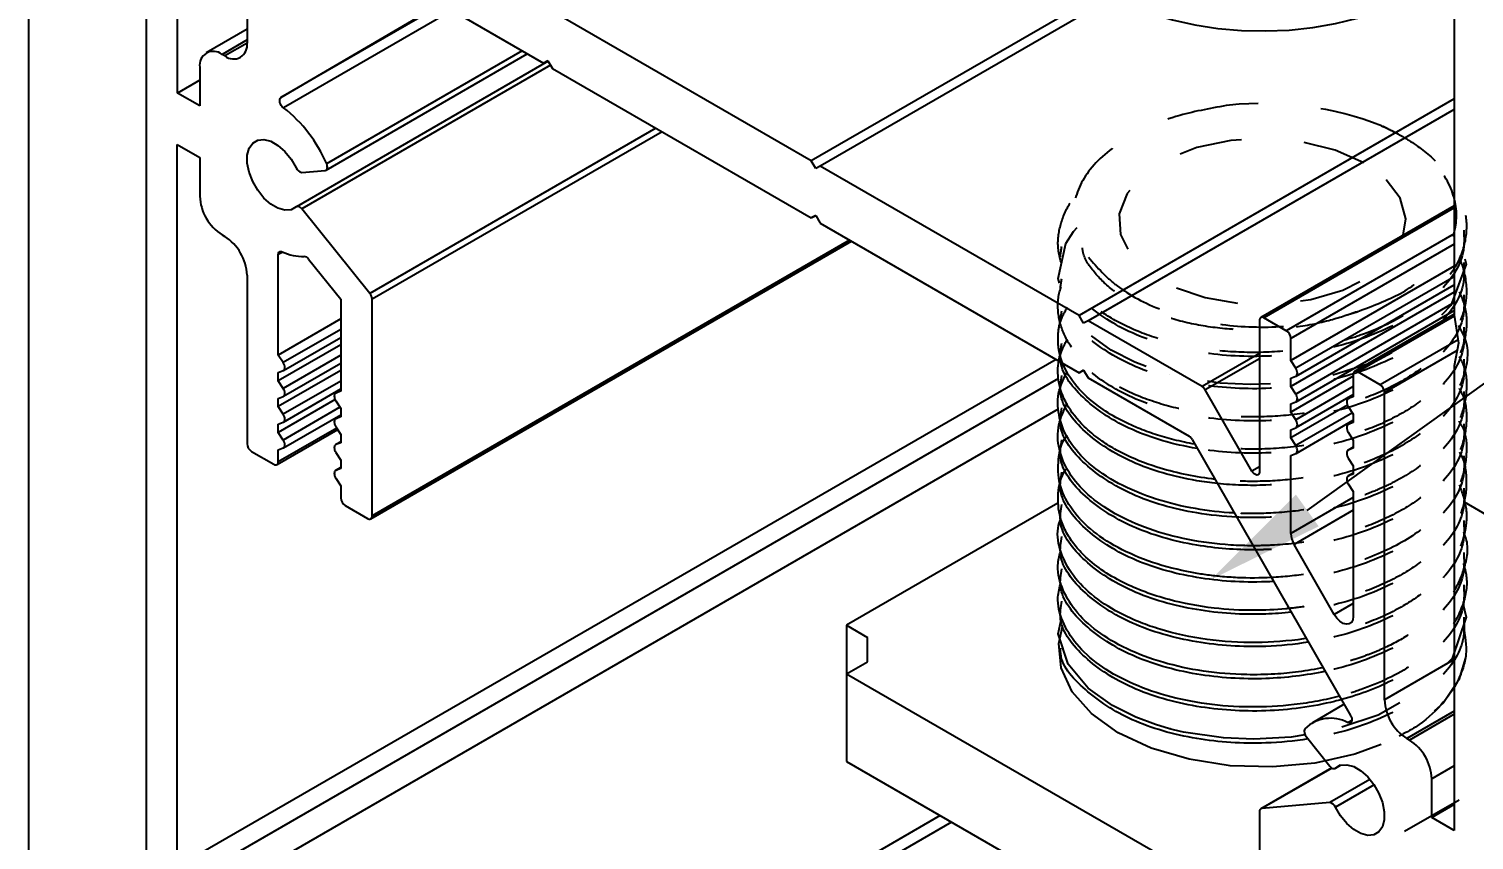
# Model space of a CAD drawing. Extents: x 0 to 7.2, y -17.2 to 0.
# Drawn here: x 0 to 2.289, y -15.127 to -13.842 of the extents above; entities that cross this region are included whole.
import ezdxf
from ezdxf import colors
from ezdxf.entities.mleader import LeaderData, LeaderLine
from ezdxf.math import Vec2, Vec3

# ---------------------------------------------------------------- set-up
doc = ezdxf.new("R2010")
doc.units = 0
doc.header["$LTSCALE"] = 0.5
doc.header["$MEASUREMENT"] = 0
doc.linetypes.add('HIDDEN2', pattern=[0.1875, 0.125, -0.0625])
doc.layers.add('CUST DWG', color=60, linetype='CONTINUOUS', lineweight=20)
doc.layers.add('Hardware', color=242, linetype='CONTINUOUS')
doc.layers.add('Housing', color=150, linetype='CONTINUOUS')
doc.layers.add('Text-Unprinted', color=131, linetype='CONTINUOUS', plot=False)
doc.styles.add('LSAD_Standard', font='arial.ttf')

msp = doc.modelspace()

# ---------------------------------------------------------------- linework, layer by layer
at = {"layer": 'Hardware', "transparency": 16777216}
for p, q in [((2.1426, -13.9959), (2.1444, -13.9967)), ((1.63, -14.5936), (1.2952, -14.7868)), ((1.2952, -14.7868), (1.3285, -14.806)), ((1.2952, -14.7868), (1.2952, -14.8636)), ((1.3285, -14.8444), (1.3285, -14.806)), ((1.2952, -14.8636), (1.3285, -14.8444)), ((1.2952, -14.8636), (1.887, -15.2051)), ((1.2952, -14.8636), (1.2952, -15.0024)), ((1.2952, -15.0024), (1.887, -15.3439))]:
    msp.add_line(p, q, dxfattribs=at)
at = {"layer": 'Hardware', "linetype": 'HIDDEN2', "transparency": 16777216}
for p, q in [((2.2733, -14.5914), (2.6118, -14.7868)), ((2.6118, -14.8636), (2.02, -15.2051))]:
    msp.add_line(p, q, dxfattribs=at)
at = {"layer": 'Hardware', "linetype": 'HIDDEN2', "transparency": 16777216, "flags": 128}
for points in [[(2.1144, -14.0545), (2.0693, -14.0344), (2.017, -14.0213), (1.9607, -14.0161), (1.9039, -14.0192), (1.8502, -14.0304), (1.8031, -14.0489), (1.7653, -14.0736), (1.7395, -14.1029), (1.727, -14.135), (1.7288, -14.1679), (1.7447, -14.1995), (1.7737, -14.2278), (1.8141, -14.2511), (1.8632, -14.2679), (1.9179, -14.2771), (1.9749, -14.2781), (2.0306, -14.2709), (2.0814, -14.256), (2.1242, -14.2342), (2.1562, -14.207), (2.1755, -14.176), (2.1809, -14.1432), (2.172, -14.1107), (2.1493, -14.0805), (2.1144, -14.0545)], [(2.2746, -14.2063), (2.2767, -14.2149), (2.2525, -14.2805), (2.1999, -14.3328), (2.1322, -14.3697), (2.0607, -14.3923), (1.9932, -14.4031), (1.9346, -14.4057), (1.887, -14.4032), (1.8259, -14.3937), (1.8113, -14.3902), (1.8077, -14.3893), (1.8067, -14.3891), (1.8065, -14.389), (1.8065, -14.389), (1.8064, -14.389), (1.8064, -14.389), (1.8064, -14.389), (1.8064, -14.389), (1.8064, -14.389), (1.7834, -14.3821), (1.7516, -14.3702), (1.7142, -14.3513), (1.6763, -14.3234), (1.645, -14.2854), (1.6302, -14.2374), (1.6426, -14.1824), (1.6546, -14.1634), (1.6603, -14.157)], [(2.2716, -14.7536), (2.2768, -14.774), (2.2543, -14.8393), (2.2034, -14.8916), (2.1372, -14.9291), (2.0666, -14.9523), (2.0211, -14.9602)], [(2.2753, -14.8384), (2.2651, -14.8734), (2.2409, -14.9097), (2.2042, -14.9424), (2.1565, -14.9699), (2.1, -14.9911), (2.0538, -15.0013)]]:
    msp.add_lwpolyline(points, dxfattribs=at)
at = {"layer": 'Hardware', "transparency": 16777216, "flags": 128}
for points in [[(2.0211, -14.9602), (1.9994, -14.9639), (1.9405, -14.9672), (1.8922, -14.9651), (1.829, -14.9558), (1.8131, -14.9521), (1.8088, -14.951), (1.8075, -14.9507), (1.807, -14.9506), (1.8069, -14.9505), (1.8068, -14.9505), (1.8068, -14.9505), (1.8068, -14.9505), (1.8068, -14.9505), (1.8068, -14.9505), (1.8068, -14.9505), (1.8068, -14.9505), (1.8068, -14.9505), (1.7847, -14.944), (1.7535, -14.9325), (1.7162, -14.9139), (1.6779, -14.8863), (1.6459, -14.8484), (1.6303, -14.8002), (1.635, -14.7781)], [(2.0538, -15.0013), (2.037, -15.005), (1.9704, -15.0111), (1.903, -15.0091), (1.8379, -14.999), (1.7778, -14.9813), (1.7254, -14.9568), (1.683, -14.9266), (1.6523, -14.8919), (1.6349, -14.8543), (1.6313, -14.8154), (1.6372, -14.7887)]]:
    msp.add_lwpolyline(points, dxfattribs=at)
at = {"layer": 'Hardware', "linetype": 'HIDDEN2', "transparency": 16777216}
msp.add_arc((1.9545, -14.4761), 0.5157, 68.6082, 95.8848, dxfattribs=at)
for points, knots in [([(1.9016, -13.9631), (1.8748, -13.9677), (1.8135, -13.9784), (1.7329, -14.0144), (1.6733, -14.0662), (1.6491, -14.1258), (1.658, -14.1849), (1.6905, -14.2183), (1.706, -14.2342)], [0, 0, 0, 0, 0.14002, 0.319141, 0.498481, 0.670573, 0.842177, 1, 1, 1, 1]), ([(2.1445, -13.9967), (2.1527, -14.0006), (2.167, -14.0075), (2.1967, -14.025), (2.2258, -14.0476), (2.2529, -14.0789), (2.2709, -14.1118), (2.2795, -14.1516), (2.2728, -14.197), (2.2448, -14.2454), (2.1908, -14.2924), (2.1287, -14.322), (2.0758, -14.3379), (2.0406, -14.3459), (1.9933, -14.353), (1.9337, -14.3561), (1.8645, -14.3511), (1.7994, -14.3376), (1.7414, -14.3165), (1.6933, -14.2887), (1.6573, -14.2556), (1.635, -14.219), (1.6273, -14.1803), (1.6359, -14.1421), (1.6493, -14.115), (1.6632, -14.1026), (1.665, -14.1011)], [0, 0, 0, 0, 0.021285, 0.036991, 0.084082, 0.116878, 0.155811, 0.200874, 0.252058, 0.309353, 0.372747, 0.442229, 0.466842, 0.492139, 0.518118, 0.565622, 0.613126, 0.660631, 0.708135, 0.75564, 0.803144, 0.850648, 0.898153, 0.945657, 0.993162, 1, 1, 1, 1]), ([(2.104, -14.2902), (2.1279, -14.2813), (2.1757, -14.2635), (2.2301, -14.2207), (2.2626, -14.168), (2.2627, -14.1082), (2.2293, -14.0508), (2.1816, -14.015), (2.1496, -13.9993), (2.1444, -13.9967)], [0, 0, 0, 0, 0.141168, 0.2822, 0.449981, 0.617676, 0.79027, 0.965597, 1, 1, 1, 1]), ([(2.2728, -14.1613), (2.2733, -14.1735), (2.2748, -14.2074), (2.238, -14.2609), (2.168, -14.3132), (2.0704, -14.3493), (1.9593, -14.3644), (1.8459, -14.357), (1.7433, -14.3273), (1.6686, -14.2777), (1.6297, -14.2277), (1.6344, -14.1965), (1.6359, -14.187)], [0, 0, 0, 0, 0.059709, 0.16606, 0.274787, 0.385029, 0.494693, 0.603951, 0.71956, 0.833385, 0.949298, 1, 1, 1, 1]), ([(2.104, -14.2902), (2.0893, -14.2953), (2.056, -14.3067), (1.999, -14.317), (1.9364, -14.3205), (1.8744, -14.3162), (1.8158, -14.3044), (1.764, -14.2857), (1.7207, -14.261), (1.689, -14.2316), (1.6714, -14.2068), (1.6691, -14.1921), (1.6686, -14.1889)], [0, 0, 0, 0, 0.0883922, 0.1992441, 0.3076367, 0.4175182, 0.5288267, 0.6389464, 0.7472263, 0.8579245, 0.9691025, 1, 1, 1, 1]), ([(2.2659, -14.2066), (2.2663, -14.2076), (2.2688, -14.2128), (2.2761, -14.2343), (2.2788, -14.2625), (2.2721, -14.2929), (2.2611, -14.3202), (2.2383, -14.3528), (2.1977, -14.3876), (2.1457, -14.4167), (2.0848, -14.4387), (2.0178, -14.4528), (1.9477, -14.4582), (1.878, -14.4549), (1.8117, -14.443), (1.7521, -14.4233), (1.7018, -14.3966), (1.6633, -14.3644), (1.6381, -14.3283), (1.6282, -14.29), (1.6304, -14.2572), (1.6413, -14.2386), (1.6451, -14.2323)], [0, 0, 0, 0, 0.004228, 0.022426, 0.091752, 0.121057, 0.150338, 0.208816, 0.267294, 0.325772, 0.384317, 0.442862, 0.501406, 0.55995, 0.618494, 0.677038, 0.735581, 0.794124, 0.852595, 0.911066, 0.969537, 1, 1, 1, 1]), ([(2.2728, -14.2124), (2.2733, -14.2246), (2.2748, -14.2584), (2.238, -14.3119), (2.168, -14.3643), (2.0704, -14.4004), (1.9593, -14.4155), (1.8459, -14.4081), (1.7433, -14.3783), (1.6686, -14.3288), (1.6297, -14.2787), (1.6344, -14.2476), (1.6359, -14.2381)], [0, 0, 0, 0, 0.0597086, 0.1660599, 0.2747875, 0.3850289, 0.4946932, 0.6039513, 0.71956, 0.8333848, 0.9492983, 1, 1, 1, 1]), ([(1.706, -14.2342), (1.7117, -14.2393), (1.7352, -14.26), (1.7922, -14.2899), (1.8829, -14.3128), (1.9816, -14.3169), (2.0567, -14.3056), (2.0945, -14.2933), (2.104, -14.2902)], [0, 0, 0, 0, 0.069066, 0.283713, 0.49836, 0.713008, 0.927655, 1, 1, 1, 1]), ([(2.2653, -14.2586), (2.2682, -14.265), (2.2771, -14.2849), (2.2786, -14.3199), (2.2675, -14.3609), (2.2421, -14.3993), (2.2043, -14.4339), (2.154, -14.464), (2.0919, -14.4879), (2.0219, -14.5034), (1.9491, -14.5093), (1.8905, -14.5065), (1.8573, -14.5018), (1.847, -14.5)], [0, 0, 0, 0, 0.0277544, 0.0861073, 0.1444597, 0.2008173, 0.2570152, 0.3155982, 0.376565, 0.4391058, 0.5000877, 0.5593691, 0.5867843, 0.5867843, 0.5867843, 0.5867843]), ([(1.6374, -14.3717), (1.6364, -14.369), (1.6333, -14.3603), (1.6301, -14.3452), (1.6298, -14.326), (1.6328, -14.3049), (1.6407, -14.2908), (1.645, -14.2832)], [0.8636236, 0.8636236, 0.8636236, 0.8636236, 0.8762351, 0.9037151, 0.9329356, 0.9638964, 1, 1, 1, 1]), ([(2.2728, -14.2634), (2.2733, -14.2756), (2.2748, -14.3095), (2.238, -14.363), (2.168, -14.4153), (2.0704, -14.4514), (1.9593, -14.4665), (1.8459, -14.4591), (1.7433, -14.4294), (1.6686, -14.3798), (1.6297, -14.3297), (1.6344, -14.2986), (1.6359, -14.2891)], [0, 0, 0, 0, 0.059709, 0.16606, 0.274787, 0.385029, 0.494693, 0.603951, 0.71956, 0.833385, 0.949298, 1, 1, 1, 1]), ([(2.2728, -14.3145), (2.2733, -14.3266), (2.2748, -14.3605), (2.238, -14.414), (2.168, -14.4663), (2.0704, -14.5024), (1.9597, -14.5175), (1.8858, -14.5128), (1.851, -14.507)], [0, 0, 0, 0, 0.0597086, 0.1660599, 0.2747875, 0.3850289, 0.4946932, 0.6028378, 0.6028378, 0.6028378, 0.6028378]), ([(2.2638, -14.3122), (2.2671, -14.3176), (2.2825, -14.3425), (2.2768, -14.3898), (2.249, -14.4454), (2.1977, -14.491), (2.134, -14.5245), (2.0648, -14.5462), (1.9962, -14.5574), (1.934, -14.5599), (1.8958, -14.5574), (1.8789, -14.5556)], [0, 0, 0, 0, 0.0243408, 0.1105068, 0.1912501, 0.2665626, 0.3364366, 0.400865, 0.4598414, 0.5133598, 0.5570542, 0.5570542, 0.5570542, 0.5570542]), ([(1.6312, -14.3681), (1.6316, -14.366), (1.6343, -14.3544), (1.64, -14.343), (1.6447, -14.3337)], [0.94622348, 0.94622348, 0.94622348, 0.94622348, 0.95577975, 1, 1, 1, 1]), ([(1.6343, -14.3699), (1.6342, -14.3694), (1.6329, -14.3596), (1.6344, -14.3496), (1.6359, -14.3402)], [0.94675505, 0.94675505, 0.94675505, 0.94675505, 0.94929834, 1, 1, 1, 1]), ([(2.2728, -14.3655), (2.2733, -14.3777), (2.2748, -14.4115), (2.238, -14.465), (2.168, -14.5174), (2.0704, -14.5535), (1.9707, -14.567), (1.9078, -14.5649), (1.8828, -14.5623)], [0, 0, 0, 0, 0.0597086, 0.1660599, 0.2747875, 0.3850289, 0.4946932, 0.5704232, 0.5704232, 0.5704232, 0.5704232]), ([(2.2651, -14.3611), (2.267, -14.3646), (2.2765, -14.3814), (2.2787, -14.4126), (2.2716, -14.4528), (2.2501, -14.4917), (2.2136, -14.5293), (2.171, -14.5566), (2.1316, -14.5745), (2.0913, -14.5892), (2.0366, -14.6028), (1.9712, -14.6101), (1.9286, -14.6101), (1.9096, -14.609)], [0, 0, 0, 0, 0.0155668, 0.0741219, 0.1281878, 0.1838366, 0.2438831, 0.3083232, 0.3376576, 0.3669783, 0.4255345, 0.4840914, 0.5322931, 0.5322931, 0.5322931, 0.5322931]), ([(2.2728, -14.4165), (2.2733, -14.4287), (2.2748, -14.4626), (2.238, -14.5161), (2.168, -14.5684), (2.0704, -14.6045), (1.981, -14.6167), (1.9286, -14.6163), (1.9134, -14.6156)], [0, 0, 0, 0, 0.0597086, 0.1660599, 0.2747875, 0.3850289, 0.4946932, 0.539811, 0.539811, 0.539811, 0.539811]), ([(2.2653, -14.4118), (2.2667, -14.4142), (2.2759, -14.4298), (2.2787, -14.4609), (2.2723, -14.5028), (2.2499, -14.5431), (2.2139, -14.5797), (2.1658, -14.611), (2.1078, -14.6357), (2.0427, -14.6527), (1.9853, -14.6598), (1.9506, -14.6608), (1.9394, -14.6608)], [0, 0, 0, 0, 0.0105693, 0.069091, 0.1276127, 0.1861344, 0.2446562, 0.3031779, 0.3616997, 0.4202215, 0.4787432, 0.5071023, 0.5071023, 0.5071023, 0.5071023]), ([(2.2647, -14.4637), (2.2666, -14.4664), (2.2765, -14.4809), (2.2782, -14.5116), (2.2727, -14.5545), (2.2461, -14.6004), (2.1969, -14.6451), (2.1223, -14.6834), (2.0416, -14.7046), (1.9876, -14.7102), (1.9682, -14.7112)], [0, 0, 0, 0, 0.0121459, 0.0653947, 0.1254182, 0.1922068, 0.2657502, 0.3460368, 0.4330539, 0.4818087, 0.4818087, 0.4818087, 0.4818087]), ([(2.2728, -14.4676), (2.2733, -14.4798), (2.2748, -14.5136), (2.238, -14.5671), (2.168, -14.6195), (2.0704, -14.6556), (1.9909, -14.6664), (1.9484, -14.6672), (1.9431, -14.6673)], [0, 0, 0, 0, 0.0597086, 0.1660599, 0.2747875, 0.3850289, 0.4946932, 0.510501, 0.510501, 0.510501, 0.510501]), ([(2.2658, -14.513), (2.2661, -14.5135), (2.2748, -14.5272), (2.2783, -14.5566), (2.2744, -14.5988), (2.2538, -14.6397), (2.2198, -14.6768), (2.1736, -14.7088), (2.1299, -14.7287), (2.0961, -14.7402), (2.0751, -14.7462), (2.0527, -14.7515), (2.0265, -14.7564), (2.0072, -14.759), (1.9964, -14.7601)], [0, 0, 0, 0, 0.00208, 0.0612349, 0.1201263, 0.1787542, 0.2371186, 0.2952195, 0.3530567, 0.3723096, 0.391533, 0.410727, 0.432281, 0.459854, 0.459854, 0.459854, 0.459854]), ([(2.2728, -14.5186), (2.2733, -14.5308), (2.2748, -14.5647), (2.238, -14.6182), (2.168, -14.6705), (2.0741, -14.7052), (2.0046, -14.7155), (1.9718, -14.7174)], [0, 0, 0, 0, 0.0597086, 0.1660599, 0.2747875, 0.3850289, 0.4821409, 0.4821409, 0.4821409, 0.4821409]), ([(2.2728, -14.5697), (2.2733, -14.5818), (2.2748, -14.6157), (2.238, -14.6692), (2.168, -14.7215), (2.0824, -14.7532), (2.0231, -14.7636), (1.9998, -14.7661)], [0, 0, 0, 0, 0.0597086, 0.1660599, 0.2747875, 0.3850289, 0.4544515, 0.4544515, 0.4544515, 0.4544515]), ([(2.2656, -14.5643), (2.2702, -14.577), (2.2773, -14.5964), (2.2772, -14.6234), (2.2711, -14.661), (2.2464, -14.7033), (2.1978, -14.7445), (2.1485, -14.7726), (2.0895, -14.7946), (2.0457, -14.8042), (2.0236, -14.8076)], [0, 0, 0, 0, 0.0562072, 0.0867791, 0.1173509, 0.2212609, 0.2772688, 0.33583, 0.3969434, 0.456411, 0.456411, 0.456411, 0.456411]), ([(2.2728, -14.6207), (2.2733, -14.6329), (2.2748, -14.6667), (2.238, -14.7202), (2.168, -14.7726), (2.0905, -14.8013), (2.0409, -14.8113), (2.027, -14.8135)], [0, 0, 0, 0, 0.0597086, 0.1660599, 0.2747875, 0.3850289, 0.4271936, 0.4271936, 0.4271936, 0.4271936]), ([(2.2721, -14.6393), (2.2735, -14.6426), (2.2814, -14.6616), (2.275, -14.6956), (2.2579, -14.7353), (2.2345, -14.7634), (2.2135, -14.7822), (2.1975, -14.7941), (2.1744, -14.8091), (2.1486, -14.8225), (2.1181, -14.8348), (2.0935, -14.8432), (2.0704, -14.8495), (2.0554, -14.8528), (2.0502, -14.8539)], [0, 0, 0, 0, 0.0155583, 0.0884522, 0.1503831, 0.2013293, 0.2291946, 0.2521597, 0.270223, 0.3211771, 0.343763, 0.3691394, 0.3973056, 0.4121668, 0.4121668, 0.4121668, 0.4121668]), ([(2.2728, -14.6717), (2.2733, -14.6839), (2.2748, -14.7178), (2.238, -14.7713), (2.168, -14.8236), (2.0985, -14.8493), (2.0584, -14.8585), (2.0535, -14.8596)], [0, 0, 0, 0, 0.0597086, 0.1660599, 0.2747875, 0.3850289, 0.4001608, 0.4001608, 0.4001608, 0.4001608]), ([(2.2721, -14.6891), (2.2739, -14.6956), (2.2801, -14.7169), (2.2731, -14.7559), (2.2468, -14.8048), (2.1929, -14.8525), (2.1305, -14.8828), (2.0881, -14.8957), (2.0764, -14.8988), (2.076, -14.8989)], [0, 0, 0, 0, 0.0293799, 0.0976844, 0.1744271, 0.2595919, 0.353161, 0.386356, 0.3875007, 0.3875007, 0.3875007, 0.3875007]), ([(2.2728, -14.7228), (2.2733, -14.735), (2.2748, -14.7688), (2.238, -14.8223), (2.1705, -14.8727), (2.11, -14.8961), (2.0792, -14.9044)], [0, 0, 0, 0, 0.0597086, 0.1660599, 0.2747875, 0.3731625, 0.3731625, 0.3731625, 0.3731625]), ([(2.2728, -14.7738), (2.2733, -14.786), (2.2748, -14.8199), (2.238, -14.8734), (2.168, -14.9257), (2.0902, -14.9545), (2.0403, -14.9645), (2.026, -14.9668)], [0, 0, 0, 0, 0.0622607, 0.1731578, 0.2865326, 0.4014861, 0.4465018, 0.4465018, 0.4465018, 0.4465018])]:
    msp.add_open_spline(points, degree=3, knots=knots, dxfattribs=at)
at = {"layer": 'Hardware', "transparency": 16777216}
for points, knots in [([(1.8789, -14.5556), (1.8772, -14.5554), (1.8449, -14.5516), (1.7924, -14.5404), (1.7442, -14.5208), (1.7156, -14.5055), (1.6941, -14.4918), (1.6663, -14.4687), (1.6416, -14.4371), (1.6296, -14.4016), (1.6293, -14.3783), (1.6312, -14.3681)], [0.5570542, 0.5570542, 0.5570542, 0.5570542, 0.5614146, 0.6409028, 0.6986175, 0.7130126, 0.7424986, 0.7816857, 0.8404038, 0.8991231, 0.9462235, 0.9462235, 0.9462235, 0.9462235]), ([(1.851, -14.507), (1.8507, -14.5069), (1.8131, -14.5006), (1.7433, -14.4804), (1.6691, -14.4312), (1.6374, -14.3907), (1.6343, -14.3699)], [0.6028378, 0.6028378, 0.6028378, 0.6028378, 0.6039513, 0.71956, 0.8333848, 0.9467551, 0.9467551, 0.9467551, 0.9467551]), ([(1.847, -14.5), (1.8357, -14.498), (1.8142, -14.4935), (1.7841, -14.4849), (1.7591, -14.4757), (1.74, -14.4672), (1.7182, -14.4561), (1.6891, -14.4379), (1.6572, -14.4086), (1.6425, -14.3844), (1.6374, -14.3717)], [0.5867843, 0.5867843, 0.5867843, 0.5867843, 0.6169494, 0.6451394, 0.6729022, 0.693151, 0.7075897, 0.7481971, 0.8044279, 0.8636236, 0.8636236, 0.8636236, 0.8636236]), ([(1.9096, -14.609), (1.9067, -14.6089), (1.8831, -14.6074), (1.8374, -14.6016), (1.7747, -14.5852), (1.7178, -14.5598), (1.6732, -14.5276), (1.6436, -14.4917), (1.6294, -14.4538), (1.6287, -14.4172), (1.6397, -14.3948), (1.6447, -14.3848)], [0.5322931, 0.5322931, 0.5322931, 0.5322931, 0.539631, 0.592383, 0.6508027, 0.7148835, 0.776888, 0.835474, 0.8940601, 0.9526465, 1, 1, 1, 1]), ([(1.8828, -14.5623), (1.8717, -14.5611), (1.8229, -14.5545), (1.7433, -14.5314), (1.6686, -14.4819), (1.6297, -14.4318), (1.6344, -14.4007), (1.6359, -14.3912)], [0.5704232, 0.5704232, 0.5704232, 0.5704232, 0.6039513, 0.71956, 0.8333848, 0.9492983, 1, 1, 1, 1]), ([(1.9394, -14.6608), (1.9274, -14.6608), (1.8922, -14.6597), (1.8353, -14.6523), (1.7729, -14.6354), (1.7189, -14.6111), (1.6758, -14.5808), (1.6456, -14.5459), (1.63, -14.5082), (1.6282, -14.4704), (1.6392, -14.4467), (1.6444, -14.4353)], [0.5071023, 0.5071023, 0.5071023, 0.5071023, 0.537265, 0.5957869, 0.6543087, 0.7128305, 0.7713524, 0.8298743, 0.8883962, 0.9469181, 1, 1, 1, 1]), ([(1.9134, -14.6156), (1.8919, -14.6146), (1.8322, -14.6083), (1.7433, -14.5825), (1.6686, -14.5329), (1.6297, -14.4829), (1.6344, -14.4517), (1.6359, -14.4422)], [0.539811, 0.539811, 0.539811, 0.539811, 0.6039513, 0.71956, 0.8333848, 0.9492983, 1, 1, 1, 1]), ([(1.9682, -14.7112), (1.9502, -14.7121), (1.9229, -14.7122), (1.8885, -14.7098), (1.8645, -14.707), (1.8275, -14.701), (1.7784, -14.6884), (1.7236, -14.6648), (1.6793, -14.635), (1.648, -14.6004), (1.6304, -14.5628), (1.6295, -14.5243), (1.6348, -14.4979), (1.644, -14.486), (1.6441, -14.4859)], [0.4818087, 0.4818087, 0.4818087, 0.4818087, 0.526788, 0.550083, 0.569646, 0.5892091, 0.6477968, 0.7063846, 0.7649725, 0.8235603, 0.8821482, 0.9407361, 0.999324, 1, 1, 1, 1]), ([(1.9431, -14.6673), (1.9115, -14.6675), (1.8411, -14.6619), (1.7433, -14.6335), (1.6686, -14.584), (1.6297, -14.5339), (1.6344, -14.5028), (1.6359, -14.4933)], [0.510501, 0.510501, 0.510501, 0.510501, 0.6039513, 0.71956, 0.8333848, 0.9492983, 1, 1, 1, 1]), ([(1.9964, -14.7601), (1.9946, -14.7603), (1.9759, -14.7621), (1.9358, -14.764), (1.8726, -14.7605), (1.8006, -14.7469), (1.7272, -14.7195), (1.6798, -14.6865), (1.6541, -14.6576), (1.6416, -14.6378), (1.6308, -14.6113), (1.629, -14.5784), (1.634, -14.5512), (1.6436, -14.5384), (1.6444, -14.5374)], [0.459854, 0.459854, 0.459854, 0.459854, 0.4643981, 0.5070662, 0.560269, 0.6239864, 0.6981941, 0.7828639, 0.813537, 0.8453833, 0.8784026, 0.9367866, 0.9951706, 1, 1, 1, 1]), ([(1.9718, -14.7174), (1.9676, -14.7176), (1.9264, -14.7196), (1.8459, -14.7143), (1.7433, -14.6846), (1.6686, -14.635), (1.6297, -14.5849), (1.6344, -14.5538), (1.6359, -14.5443)], [0.4821409, 0.4821409, 0.4821409, 0.4821409, 0.4946932, 0.6039513, 0.71956, 0.8333848, 0.9492983, 1, 1, 1, 1]), ([(1.9998, -14.7661), (1.9863, -14.7676), (1.9358, -14.7712), (1.8459, -14.7653), (1.7433, -14.7356), (1.6686, -14.6861), (1.6297, -14.636), (1.6344, -14.6048), (1.6359, -14.5954)], [0.4544515, 0.4544515, 0.4544515, 0.4544515, 0.4946932, 0.6039513, 0.71956, 0.8333848, 0.9492983, 1, 1, 1, 1]), ([(2.0236, -14.8076), (2.0221, -14.8078), (1.9959, -14.8118), (1.9427, -14.8158), (1.8645, -14.8109), (1.8034, -14.7977), (1.7608, -14.7828), (1.7244, -14.7666), (1.686, -14.7425), (1.6521, -14.7087), (1.6331, -14.6716), (1.6271, -14.6402), (1.6328, -14.6223), (1.6345, -14.617)], [0.456411, 0.456411, 0.456411, 0.456411, 0.4606077, 0.5268216, 0.5955838, 0.6668929, 0.6991798, 0.7297981, 0.7909455, 0.8520927, 0.9132397, 0.9743865, 1, 1, 1, 1]), ([(2.027, -14.8135), (2.0047, -14.8171), (1.945, -14.8229), (1.8459, -14.8164), (1.7433, -14.7866), (1.6686, -14.7371), (1.6297, -14.687), (1.6344, -14.6559), (1.6359, -14.6464)], [0.4271936, 0.4271936, 0.4271936, 0.4271936, 0.4946932, 0.6039513, 0.71956, 0.8333848, 0.9492983, 1, 1, 1, 1]), ([(2.0502, -14.8539), (2.0374, -14.8566), (2.0119, -14.8608), (1.9713, -14.8647), (1.9205, -14.8657), (1.8597, -14.8607), (1.795, -14.8467), (1.7377, -14.825), (1.6904, -14.7969), (1.6551, -14.7635), (1.6344, -14.7266), (1.6271, -14.6941), (1.6327, -14.6749), (1.6345, -14.6683)], [0.4121668, 0.4121668, 0.4121668, 0.4121668, 0.4488274, 0.4833354, 0.523654, 0.5870097, 0.6503662, 0.7137233, 0.7770812, 0.8405113, 0.9039412, 0.9673707, 1, 1, 1, 1]), ([(2.076, -14.8989), (2.0648, -14.9019), (2.0411, -14.9072), (1.9939, -14.9144), (1.9341, -14.9176), (1.8649, -14.9126), (1.7997, -14.8992), (1.7417, -14.878), (1.6936, -14.8503), (1.6573, -14.8173), (1.6355, -14.7806), (1.6272, -14.747), (1.6325, -14.7265), (1.6346, -14.7188)], [0.3875007, 0.3875007, 0.3875007, 0.3875007, 0.4204943, 0.4555758, 0.5188259, 0.582076, 0.6453261, 0.7085762, 0.7718264, 0.8350765, 0.8983267, 0.9615768, 1, 1, 1, 1]), ([(2.0535, -14.8596), (2.023, -14.8661), (1.9542, -14.8745), (1.8459, -14.8674), (1.7433, -14.8377), (1.6686, -14.7881), (1.6297, -14.7381), (1.6344, -14.7069), (1.6359, -14.6974)], [0.4001608, 0.4001608, 0.4001608, 0.4001608, 0.4946932, 0.6039513, 0.71956, 0.8333848, 0.9492983, 1, 1, 1, 1]), ([(2.0792, -14.9044), (2.0755, -14.9054), (2.0372, -14.9153), (1.9593, -14.9259), (1.8459, -14.9185), (1.7433, -14.8887), (1.6686, -14.8392), (1.6297, -14.7891), (1.6344, -14.758), (1.6359, -14.7485)], [0.3731625, 0.3731625, 0.3731625, 0.3731625, 0.3850289, 0.4946932, 0.6039513, 0.71956, 0.8333848, 0.9492983, 1, 1, 1, 1]), ([(2.2722, -14.7886), (2.2749, -14.8035), (2.2789, -14.8254), (2.2721, -14.8541), (2.2613, -14.8814), (2.2381, -14.9138), (2.2057, -14.9437), (2.1791, -14.9577), (2.1703, -14.9624)], [0, 0, 0, 0, 0.232646, 0.342733, 0.452385, 0.671373, 0.890364, 1, 1, 1, 1]), ([(2.026, -14.9668), (2.0041, -14.9702), (1.9447, -14.9759), (1.846, -14.9695), (1.7429, -14.9398), (1.6699, -14.8901), (1.6323, -14.8476), (1.6343, -14.8242), (1.6345, -14.8224)], [0.4465018, 0.4465018, 0.4465018, 0.4465018, 0.5158378, 0.6297659, 0.750316, 0.869006, 0.989874, 1, 1, 1, 1])]:
    msp.add_open_spline(points, degree=3, knots=knots, dxfattribs=at)
at = {"layer": 'Housing', "transparency": 16777216}
for p, q in [((0.1857, -12.8017), (0.1857, -15.5191)), ((0.2352, -13.944), (0.2352, -13.2075)), ((0.3455, -13.3781), (0.3455, -13.8648)), ((2.2576, -13.6948), (2.2576, -14.2941)), ((1.7035, -13.7835), (1.2393, -14.0514)), ((1.7176, -13.7917), (1.2535, -14.0596)), ((0.3992, -13.9513), (0.65, -13.8041)), ((0.6542, -13.8041), (0.3992, -13.9513)), ((0.6702, -13.8133), (0.4032, -13.9674)), ((0.655, -13.8045), (0.8151, -13.8969)), ((1.2393, -14.0514), (0.8292, -13.8147)), ((0.3455, -13.843), (0.281, -13.8803)), ((0.3455, -13.8599), (0.3059, -13.8827)), ((0.3455, -13.8648), (0.3102, -13.8852)), ((0.3102, -13.8852), (0.3059, -13.8827)), ((0.8226, -13.8937), (0.4239, -14.1239)), ((0.4708, -14.066), (0.7893, -13.8821)), ((0.7812, -13.8774), (0.4716, -14.0561)), ((0.8151, -13.8969), (0.8221, -13.8928)), ((0.8221, -13.8928), (0.8151, -13.8969)), ((0.8221, -13.8928), (0.8292, -13.9051)), ((0.2706, -13.9032), (0.2706, -13.9644)), ((0.8263, -13.9001), (0.4324, -14.1275)), ((0.8292, -13.9051), (1.2393, -14.1418)), ((0.2706, -13.9236), (0.2352, -13.944)), ((0.2706, -13.9644), (0.2352, -13.944)), ((2.2576, -13.9534), (1.6636, -14.2963)), ((2.2576, -13.9698), (1.6777, -14.3045)), ((0.9932, -13.9998), (0.54, -14.2614)), ((1.0029, -14.0053), (0.5435, -14.2705)), ((0.2351, -14.0256), (0.2706, -14.0461)), ((0.2351, -15.1694), (0.2351, -14.0256)), ((0.2706, -14.0461), (0.2706, -14.1073)), ((1.2464, -14.0637), (1.2393, -14.0514)), ((0.4324, -14.0697), (0.4693, -14.0664)), ((1.2535, -14.0596), (1.2464, -14.0637)), ((1.6636, -14.2963), (1.2535, -14.0596)), ((2.2576, -14.1226), (1.9513, -14.2993)), ((0.54, -14.2614), (0.4324, -14.1275)), ((1.2393, -14.1418), (1.2464, -14.1378)), ((1.2464, -14.1378), (1.2393, -14.1418)), ((1.2464, -14.1378), (1.2535, -14.15)), ((2.2576, -14.1259), (1.9563, -14.2998)), ((0.3059, -14.1685), (0.3102, -14.171)), ((1.2535, -14.15), (1.6636, -14.3868)), ((2.2576, -14.1668), (1.9917, -14.3203)), ((0.5415, -14.6181), (1.3029, -14.1785)), ((1.3, -14.1769), (0.5435, -14.6135)), ((2.2576, -14.1831), (1.9988, -14.3325)), ((0.4022, -14.1957), (0.395, -14.1999)), ((0.395, -14.3588), (0.395, -14.1999)), ((0.4431, -14.2068), (0.494, -14.2702)), ((0.3455, -14.2322), (0.3455, -14.4992)), ((2.2576, -14.2182), (1.9988, -14.3676)), ((2.2576, -14.2349), (2.0066, -14.3798)), ((2.2576, -14.2591), (1.9988, -14.4085)), ((2.0071, -14.3921), (2.2576, -14.2475)), ((0.494, -14.2702), (0.494, -14.4159)), ((0.5435, -14.6135), (0.5435, -14.2705)), ((2.2576, -14.2758), (2.0066, -14.4206)), ((0.494, -14.3016), (0.395, -14.3588)), ((1.6707, -14.3086), (1.6636, -14.2963)), ((1.6777, -14.3045), (1.6707, -14.3086)), ((1.8584, -14.4088), (1.6777, -14.3045)), ((1.9493, -14.3039), (1.9493, -14.5438)), ((1.9917, -14.3203), (1.9563, -14.2998)), ((2.0071, -14.4329), (2.2576, -14.2883)), ((2.2576, -14.294), (2.0998, -14.3851)), ((2.2579, -14.2972), (2.1048, -14.3856)), ((2.2577, -14.2958), (2.2646, -14.3398)), ((0.494, -14.3183), (0.4029, -14.3709)), ((0.494, -14.3425), (0.395, -14.3996)), ((0.4034, -14.3832), (0.494, -14.3309)), ((1.9988, -14.3676), (1.9988, -14.3325)), ((2.2638, -14.3346), (2.1402, -14.406)), ((2.2623, -14.3518), (2.1473, -14.4182)), ((2.2646, -14.3398), (2.2577, -14.3759)), ((1.6272, -14.3658), (0.2351, -15.1694)), ((0.4029, -14.3709), (0.395, -14.3588)), ((0.494, -14.3592), (0.4029, -14.4118)), ((0.4034, -14.4241), (0.494, -14.3717)), ((1.9493, -14.3563), (1.8584, -14.4088)), ((1.9493, -14.3646), (1.8634, -14.4141)), ((2.0066, -14.3798), (1.9988, -14.3676)), ((1.6306, -14.3959), (0.2282, -15.2055)), ((0.494, -14.3833), (0.395, -14.4404)), ((0.395, -14.3865), (0.4029, -14.3835)), ((0.395, -14.3996), (0.395, -14.3865)), ((1.6636, -14.3868), (1.6707, -14.3827)), ((1.6707, -14.3827), (1.6636, -14.3868)), ((1.6707, -14.3827), (1.6777, -14.3949)), ((1.6777, -14.3949), (1.8378, -14.4873)), ((2.0978, -14.3921), (1.9988, -14.4493)), ((1.9988, -14.3954), (2.0066, -14.3923)), ((1.9988, -14.4085), (1.9988, -14.3954)), ((2.0978, -14.3896), (2.0978, -14.4248)), ((2.1402, -14.406), (2.1048, -14.3856)), ((2.2576, -14.3774), (2.2576, -15.1115)), ((0.4029, -14.4118), (0.395, -14.3996)), ((0.494, -14.4), (0.4029, -14.4526)), ((0.4034, -14.4649), (0.494, -14.4126)), ((0.494, -14.4144), (0.4857, -14.4192)), ((0.494, -14.4145), (0.4862, -14.419)), ((0.494, -14.4159), (0.4862, -14.419)), ((1.9372, -14.5426), (1.8634, -14.4141)), ((2.0066, -14.4206), (1.9988, -14.4085)), ((2.0978, -14.4089), (2.0066, -14.4615)), ((2.0071, -14.4738), (2.0978, -14.4214)), ((2.1473, -14.9049), (2.1473, -14.4182)), ((1.6303, -14.4444), (0.2351, -15.2498)), ((0.395, -14.4274), (0.4029, -14.4243)), ((0.395, -14.4404), (0.395, -14.4274)), ((0.485, -14.4293), (0.395, -14.4813)), ((0.4029, -14.4526), (0.395, -14.4404)), ((0.4927, -14.4416), (0.4029, -14.4934)), ((0.4862, -14.4315), (0.494, -14.4437)), ((0.494, -14.4437), (0.494, -14.4568)), ((1.9988, -14.4362), (2.0066, -14.4331)), ((1.9988, -14.4493), (1.9988, -14.4362)), ((2.0887, -14.4382), (1.9988, -14.4901)), ((2.0978, -14.4233), (2.0894, -14.4281)), ((2.0978, -14.4233), (2.0899, -14.4279)), ((2.0978, -14.4248), (2.0899, -14.4279)), ((2.0899, -14.4404), (2.0978, -14.4525)), ((0.395, -14.4682), (0.4029, -14.4651)), ((0.4034, -14.5057), (0.494, -14.4534)), ((0.494, -14.4552), (0.4857, -14.4601)), ((0.494, -14.4553), (0.4862, -14.4598)), ((0.494, -14.4568), (0.4862, -14.4598)), ((2.0066, -14.4615), (1.9988, -14.4493)), ((2.0964, -14.4505), (2.0066, -14.5023)), ((2.0071, -14.5146), (2.0978, -14.4622)), ((2.0978, -14.4641), (2.0894, -14.4689)), ((2.0978, -14.4641), (2.0899, -14.4687)), ((2.0978, -14.4656), (2.0899, -14.4687)), ((2.0978, -14.4525), (2.0978, -14.4656)), ((0.393, -14.5324), (0.4891, -14.4769)), ((0.395, -14.4813), (0.395, -14.4682)), ((0.4875, -14.4744), (0.395, -14.5278)), ((0.4029, -14.4934), (0.395, -14.4813)), ((0.4862, -14.4723), (0.494, -14.4845)), ((0.494, -14.4845), (0.494, -14.4976)), ((1.9988, -14.4771), (2.0066, -14.474)), ((1.9988, -14.4901), (1.9988, -14.4771)), ((2.0066, -14.5023), (1.9988, -14.4901)), ((2.0899, -14.4812), (2.0978, -14.4934)), ((0.3526, -14.5115), (0.388, -14.5319)), ((0.395, -14.509), (0.4029, -14.5059)), ((0.395, -14.5278), (0.395, -14.509)), ((0.494, -14.4961), (0.4857, -14.5009)), ((0.494, -14.4961), (0.4862, -14.5007)), ((0.494, -14.4976), (0.4862, -14.5007)), ((1.8428, -14.4926), (2.0936, -14.9294)), ((2.0978, -14.5049), (2.0894, -14.5097)), ((2.0978, -14.505), (2.0899, -14.5095)), ((2.0978, -14.5064), (2.0899, -14.5095)), ((2.0978, -14.4934), (2.0978, -14.5064)), ((0.4862, -14.5132), (0.494, -14.5253)), ((0.494, -14.5253), (0.494, -14.5384)), ((1.9493, -14.5356), (1.9372, -14.5426)), ((1.9988, -14.5179), (2.0066, -14.5148)), ((1.9988, -14.6414), (1.9988, -14.5179)), ((2.0899, -14.522), (2.0978, -14.5342)), ((2.0978, -14.5342), (2.0978, -14.5473)), ((0.494, -14.5369), (0.4857, -14.5417)), ((0.494, -14.5369), (0.4862, -14.5415)), ((0.494, -14.5384), (0.4862, -14.5415)), ((0.4862, -14.554), (0.494, -14.5662)), ((2.0978, -14.5458), (2.0894, -14.5506)), ((2.0978, -14.5458), (2.0899, -14.5503)), ((2.0978, -14.5473), (2.0899, -14.5503)), ((0.494, -14.5662), (0.494, -14.585)), ((2.0899, -14.5629), (2.0978, -14.575)), ((2.0978, -14.575), (2.0978, -14.7727)), ((0.5011, -14.5972), (0.5365, -14.6176)), ((2.0978, -14.5843), (1.9988, -14.6414)), ((2.0978, -14.6046), (2.0039, -14.6588)), ((2.0675, -14.7696), (2.0039, -14.6588)), ((2.0978, -14.7522), (2.0675, -14.7696)), ((2.2576, -14.8412), (2.1473, -14.9049)), ((2.0835, -14.9118), (2.033, -14.941)), ((2.2576, -14.9228), (2.1826, -14.9661)), ((2.0955, -14.9375), (2.0896, -14.9409)), ((2.2576, -14.9277), (2.1869, -14.9686)), ((2.0235, -14.9636), (2.0604, -15.0096)), ((2.1869, -14.9686), (2.1826, -14.9661)), ((2.0637, -15.0126), (1.9513, -15.0774)), ((2.0641, -15.0128), (1.9528, -15.077)), ((2.0689, -15.0132), (2.0773, -15.0084)), ((2.077, -15.0085), (2.0695, -15.0128)), ((2.2576, -15.0094), (2.2222, -15.0298)), ((2.124, -15.0307), (2.0604, -15.0674)), ((2.1306, -15.0394), (2.0695, -15.0747)), ((2.2222, -15.091), (2.2222, -15.0298)), ((1.9493, -15.082), (1.9493, -15.425)), ((2.0604, -15.0674), (1.9528, -15.077)), ((2.2576, -15.0706), (2.2222, -15.091)), ((1.4435, -15.088), (0.3337, -15.7286)), ((1.4615, -15.0984), (0.3527, -15.7385)), ((2.2576, -15.1115), (2.2222, -15.091))]:
    msp.add_line(p, q, dxfattribs=at)
at = {"layer": 'Housing', "transparency": 16777216, "flags": 128}
for points in [[(1.7176, -13.7917), (1.7465, -13.8057), (1.7779, -13.8179), (1.8115, -13.828), (1.8467, -13.8359), (1.8833, -13.8416), (1.9207, -13.8448), (1.9585, -13.8457), (1.9963, -13.8442), (2.0335, -13.8403), (2.0697, -13.8341), (2.1046, -13.8256), (2.1376, -13.8149), (2.1684, -13.8022), (2.1966, -13.7876), (2.2218, -13.7714), (2.2438, -13.7536), (2.2576, -13.7399)], [(0.4032, -13.9674), (0.4014, -13.9657), (0.3997, -13.9636), (0.3984, -13.9612), (0.3975, -13.9587), (0.3972, -13.9562), (0.3974, -13.9541), (0.3981, -13.9524), (0.3992, -13.9513)], [(0.4233, -14.1243), (0.4152, -14.1288), (0.4054, -14.1296), (0.3944, -14.1265), (0.3831, -14.1199), (0.3722, -14.1102), (0.3624, -14.098), (0.3545, -14.0841), (0.3488, -14.0695), (0.3459, -14.0552), (0.3459, -14.0422), (0.3488, -14.0312), (0.3545, -14.0232), (0.3624, -14.0185), (0.3722, -14.0176), (0.3831, -14.0204), (0.3944, -14.0269), (0.4054, -14.0365), (0.4152, -14.0486), (0.4233, -14.0624)], [(0.4693, -14.0664), (0.4705, -14.0661), (0.4715, -14.0654), (0.4722, -14.0644), (0.4727, -14.0631), (0.4729, -14.0615), (0.4727, -14.0598), (0.4723, -14.0579), (0.4716, -14.0561)], [(0.4324, -14.1275), (0.4312, -14.1263), (0.43, -14.1252), (0.4288, -14.1243), (0.4275, -14.1238), (0.4263, -14.1235), (0.4252, -14.1235), (0.4241, -14.1238), (0.4233, -14.1243)], [(0.395, -14.1999), (0.3952, -14.1984), (0.3955, -14.1972), (0.3961, -14.1962), (0.3968, -14.1955), (0.3977, -14.195), (0.3988, -14.1948), (0.4, -14.1949), (0.4013, -14.1953)], [(0.4029, -14.3835), (0.404, -14.3828), (0.4048, -14.3817), (0.4053, -14.3803), (0.4054, -14.3787), (0.4053, -14.3768), (0.4048, -14.3748), (0.404, -14.3728), (0.4029, -14.3709)], [(2.0066, -14.3923), (2.0077, -14.3916), (2.0085, -14.3906), (2.009, -14.3892), (2.0092, -14.3875), (2.009, -14.3857), (2.0085, -14.3837), (2.0077, -14.3817), (2.0066, -14.3798)], [(0.4029, -14.4243), (0.404, -14.4236), (0.4048, -14.4226), (0.4053, -14.4212), (0.4054, -14.4195), (0.4053, -14.4176), (0.4048, -14.4157), (0.404, -14.4137), (0.4029, -14.4118)], [(0.4862, -14.419), (0.4851, -14.4197), (0.4843, -14.4207), (0.4838, -14.4221), (0.4836, -14.4238), (0.4838, -14.4257), (0.4843, -14.4276), (0.4851, -14.4296), (0.4862, -14.4315)], [(2.0066, -14.4331), (2.0077, -14.4325), (2.0085, -14.4314), (2.009, -14.43), (2.0092, -14.4283), (2.009, -14.4265), (2.0085, -14.4245), (2.0077, -14.4225), (2.0066, -14.4206)], [(2.0899, -14.4279), (2.0888, -14.4285), (2.088, -14.4296), (2.0875, -14.431), (2.0874, -14.4327), (2.0875, -14.4345), (2.088, -14.4365), (2.0888, -14.4385), (2.0899, -14.4404)], [(0.4029, -14.4651), (0.404, -14.4644), (0.4048, -14.4634), (0.4053, -14.462), (0.4054, -14.4603), (0.4053, -14.4585), (0.4048, -14.4565), (0.404, -14.4545), (0.4029, -14.4526)], [(0.4862, -14.4598), (0.4851, -14.4605), (0.4843, -14.4616), (0.4838, -14.463), (0.4836, -14.4646), (0.4838, -14.4665), (0.4843, -14.4685), (0.4851, -14.4704), (0.4862, -14.4723)], [(2.0066, -14.474), (2.0077, -14.4733), (2.0085, -14.4722), (2.009, -14.4708), (2.0092, -14.4692), (2.009, -14.4673), (2.0085, -14.4653), (2.0077, -14.4634), (2.0066, -14.4615)], [(2.0899, -14.4687), (2.0888, -14.4694), (2.088, -14.4704), (2.0875, -14.4718), (2.0874, -14.4735), (2.0875, -14.4754), (2.088, -14.4773), (2.0888, -14.4793), (2.0899, -14.4812)], [(0.4029, -14.5059), (0.404, -14.5053), (0.4048, -14.5042), (0.4053, -14.5028), (0.4054, -14.5011), (0.4053, -14.4993), (0.4048, -14.4973), (0.404, -14.4953), (0.4029, -14.4934)], [(0.4862, -14.5007), (0.4851, -14.5013), (0.4843, -14.5024), (0.4838, -14.5038), (0.4836, -14.5055), (0.4838, -14.5073), (0.4843, -14.5093), (0.4851, -14.5113), (0.4862, -14.5132)], [(2.0066, -14.5148), (2.0077, -14.5141), (2.0085, -14.5131), (2.009, -14.5117), (2.0092, -14.51), (2.009, -14.5081), (2.0085, -14.5062), (2.0077, -14.5042), (2.0066, -14.5023)], [(2.0899, -14.5095), (2.0888, -14.5102), (2.088, -14.5112), (2.0875, -14.5126), (2.0874, -14.5143), (2.0875, -14.5162), (2.088, -14.5182), (2.0888, -14.5201), (2.0899, -14.522)], [(0.4862, -14.5415), (0.4851, -14.5422), (0.4843, -14.5432), (0.4838, -14.5446), (0.4836, -14.5463), (0.4838, -14.5482), (0.4843, -14.5501), (0.4851, -14.5521), (0.4862, -14.554)], [(1.9493, -14.5438), (1.949, -14.546), (1.9481, -14.5477), (1.9467, -14.5486), (1.9449, -14.5488), (1.9429, -14.5482), (1.9408, -14.5469), (1.9388, -14.545), (1.9372, -14.5426)], [(2.0899, -14.5503), (2.0888, -14.551), (2.088, -14.5521), (2.0875, -14.5535), (2.0874, -14.5551), (2.0875, -14.557), (2.088, -14.559), (2.0888, -14.561), (2.0899, -14.5629)], [(2.0978, -14.7727), (2.097, -14.7782), (2.0948, -14.7823), (2.0913, -14.7847), (2.0868, -14.7852), (2.0818, -14.7838), (2.0766, -14.7805), (2.0717, -14.7756), (2.0675, -14.7696)], [(2.0936, -14.9294), (2.0947, -14.9319), (2.0954, -14.9344), (2.0956, -14.9367), (2.0953, -14.9387), (2.0944, -14.9402), (2.0931, -14.9411), (2.0914, -14.9414), (2.0896, -14.9409)], [(2.0604, -15.0096), (2.0616, -15.0108), (2.0628, -15.0119), (2.064, -15.0128), (2.0653, -15.0133), (2.0665, -15.0136), (2.0676, -15.0136), (2.0687, -15.0133), (2.0695, -15.0128)], [(2.0695, -15.0128), (2.0776, -15.0083), (2.0874, -15.0075), (2.0984, -15.0106), (2.1097, -15.0172), (2.1206, -15.0269), (2.1304, -15.0391), (2.1383, -15.053), (2.144, -15.0676), (2.1469, -15.0819), (2.1469, -15.0949), (2.144, -15.1059), (2.1383, -15.1139), (2.1304, -15.1186), (2.1206, -15.1195), (2.1097, -15.1167), (2.0984, -15.1102), (2.0874, -15.1006), (2.0776, -15.0885), (2.0695, -15.0747)]]:
    msp.add_lwpolyline(points, dxfattribs=at)
at = {"layer": 'Housing', "transparency": 16777216}
for centre, radius, start, end in [((0.324, -13.8683), 0.0218, 230.7967, 9.214), ((0.2921, -13.8997), 0.0218, 50.7967, 189.214), ((0.2649, -14.1449), 0.2251, 23.2497, 52.0516), ((0.4338, -14.0586), 0.0112, 199.9889, 262.5983), ((0.3474, -14.1038), 0.0768, 182.6055, 237.3945), ((0.2688, -14.2357), 0.0768, 2.6055, 57.3945), ((0.435, -14.1224), 0.0804, 245.2098, 270.8907), ((0.4353, -14.212), 0.00936, 33.8979, 84.4975), ((0.5282, -14.2712), 0.0153, 2.6393, 39.7721), ((1.9536, -14.3032), 0.00437, 50.7967, 189.214), ((2.2684, -14.2941), 0.0108, 180.2072, 189.1346), ((1.9834, -14.3332), 0.0154, 2.6055, 57.3945), ((2.1021, -14.3889), 0.00437, 50.7967, 189.214), ((2.2656, -14.3773), 0.00807, 169.4119, 180.2782), ((1.8507, -14.4211), 0.0144, 28.7165, 58.0326), ((2.1319, -14.4189), 0.0154, 2.6055, 57.3945), ((1.8301, -14.4996), 0.0144, 28.7165, 58.0326), ((0.3609, -14.4985), 0.0154, 182.6055, 237.3945), ((0.3907, -14.5285), 0.00437, 230.7967, 9.214), ((0.5094, -14.5843), 0.0154, 182.6055, 237.3945), ((0.5392, -14.6142), 0.00437, 230.7967, 9.214), ((2.0348, -14.6402), 0.036, 181.9438, 211.0045), ((2.224, -14.9014), 0.0768, 182.6055, 237.3945), ((2.0619, -14.9922), 0.0582, 61.6774, 134.4394), ((2.0314, -14.9555), 0.0113, 154.3332, 225.7334), ((2.1454, -15.0333), 0.0768, 2.6055, 57.3945), ((1.9536, -15.0813), 0.0044, 100.5468, 189.2519), ((2.059, -15.0785), 0.0112, 19.9889, 82.5983)]:
    msp.add_arc(centre, radius, start, end, dxfattribs=at)
at = {"layer": 'Text-Unprinted', "ltscale": 0.5, "transparency": 16777216}
msp.add_lwpolyline([(0, 0), (6.7876, 0), (6.7876, -17.2191), (0, -17.2192)], close=True, dxfattribs=at)

# ---------------------------------------------------------------- leaders
at = {"layer": 'CUST DWG', "ltscale": 0.5, "transparency": 16777216}
ml = msp.add_multileader_mtext('Standard', dxfattribs=at)
ml.set_content('\\A1;3/8" IP x 1"\\PNIPPLE LOCK', color=256, style='LSAD_Standard')
ml.set_leader_properties()
ml.build(insert=Vec2(0, 0))
ml.multileader.update_dxf_attribs({"dogleg_length": 0.36, "arrow_head_size": 0.1875})
ctx = ml.context
ctx.base_point, ctx.char_height, ctx.arrow_head_size, ctx.landing_gap_size, ctx.plane_origin = Vec3(4.005, -13.8386), 0.1875, 0.1875, 0.09, Vec3(1.6638, -14.3734)
notes = []
notes.append((ctx, [(0, (1, 1, 0), (3.0929, -13.8386), (1, 0), 0.9121, [(0, [(1.8726, -14.7143)], 0, [])])]))
ctx.mtext.insert, ctx.mtext.width, ctx.mtext.defined_height, ctx.mtext.flow_direction = Vec3(4.095, -13.7432), 3.15153, 0.8541, 5
for ctx, leaders in notes:
    for number, flags, end, landing, length, lines in leaders:
        leader = LeaderData()
        leader.index, (leader.has_last_leader_line, leader.has_dogleg_vector, leader.attachment_direction) = number, flags
        leader.last_leader_point, leader.dogleg_vector, leader.dogleg_length = Vec3(end), Vec3(landing), length
        for number, points, colour, breaks in lines:
            line = LeaderLine()
            line.index, line.vertices, line.color, line.breaks = number, Vec3.list(points), colors.encode_raw_color(colour), breaks
            leader.lines.append(line)
        ctx.leaders.append(leader)

doc.saveas('drawing.dxf')
